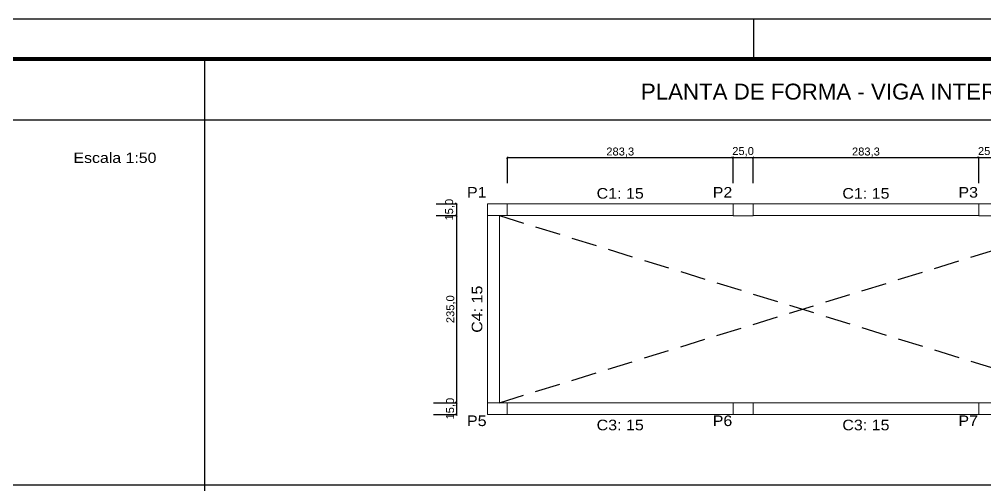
# Model space of a CAD drawing. Header units: centimetres. Extents: x 1386 to 1561, y 365 to 425.
# Drawn here: x 1505.23 to 1529.46, y 412.65 to 424.35 of the extents above; entities that cross this region are included whole.
import ezdxf
from ezdxf.enums import TextEntityAlignment as Align

# ---------------------------------------------------------------- set-up
doc = ezdxf.new("R2010")
doc.units = ezdxf.units.CM
doc.linetypes.add('HIDDEN', pattern=[9.525, 6.35, -3.175])
for name, color, linetype in [('ARQ-FOLHA', 7, 'Continuous'), ('COTA CYPE', 31, 'Continuous'), ('LINHAS GERAIS.', 7, 'Continuous'), ('PDF_Text', 7, 'Continuous')]:
    doc.layers.add(name, color=color, linetype=linetype)
for name, color, linetype, lineweight in [('DT-Textos', 7, 'Continuous', 5), ('MUR_CARAS_HORMIGON', 5, 'Continuous', 9), ('PILAR_BETAO', 2, 'Continuous', 9)]:
    doc.layers.add(name, color=color, linetype=linetype, lineweight=lineweight)
doc.styles.add('PDF Arial', font='arial.ttf')
doc.styles.get("Standard").update_dxf_attribs({"font": 'arial.ttf'})
doc.dimstyles.new('Copy of 1-50', dxfattribs={"dimscale": 0.05, "dimtxt": 4, "dimasz": 0.8, "dimexe": 0.1, "dimexo": 0.2, "dimgap": 0.3, "dimtad": 1, "dimdec": 1, "dimlfac": 50, "dimzin": 1, "dimtxsty": 'Standard', "dimblk": 'OBLIQUE', "dimcen": 10, "dimdle": 0.1, "dimclrd": 7, "dimclre": 8, "dimclrt": 256, "dimadec": 0, "dimazin": 2, "dimtfac": 1, "dimtdec": 1, "dimtmove": 2, "dimatfit": 0, "dimldrblk": 'OBLIQUE', "dimfxl": 0, "dimlwd": -1, "dimlwe": -1, "dimarcsym": 0})

# ---------------------------------------------------------------- blocks, each defined once
blk = doc.blocks.new('FOLHA A1')
at = {"layer": 'ARQ-FOLHA'}
for p, q in [((841, 0), (0, 0)), ((471, -10), (471, 0))]:
    blk.add_line(p, q, dxfattribs=at)
at = {"layer": 'ARQ-FOLHA', "const_width": 1}
blk.add_lwpolyline([(25, -10), (25, -584), (831, -584), (831, -10), (25, -10)], dxfattribs=at)
blk = doc.blocks.new('_OBLIQUE')
at = {"color": 0, "linetype": 'ByBlock'}
blk.add_line((-0.5, -0.5), (0.5, 0.5), dxfattribs=at)
blk = doc.blocks.new('*D163')
at = {"layer": 'COTA CYPE', "color": 7}
blk.add_line((1517.473, 420.871), (1523.149, 420.871), dxfattribs=at)
at = {"layer": 'COTA CYPE', "color": 8}
for p, q in [((1517.478, 420.229), (1517.478, 420.876)), ((1523.144, 420.228), (1523.144, 420.876))]:
    blk.add_line(p, q, dxfattribs=at)
at = {"layer": 'Defpoints', "color": 0}
for p in [(1523.144, 420.871), (1517.478, 420.219), (1523.144, 420.218)]:
    blk.add_point(p, dxfattribs=at)
at = {"layer": 'COTA CYPE', "color": 7, "xscale": 0.04000000000000001, "yscale": 0.04000000000000001, "zscale": 0.04000000000000001, "rotation": 180}
blk.add_blockref('_OBLIQUE', (1517.478, 420.871), dxfattribs=at)
at = {"layer": 'COTA CYPE', "color": 7, "xscale": 0.04000000000000001, "yscale": 0.04000000000000001, "zscale": 0.04000000000000001}
blk.add_blockref('_OBLIQUE', (1523.144, 420.871), dxfattribs=at)
at = {"layer": 'COTA CYPE', "insert": (1520.311, 421.006), "char_height": 0.2, "attachment_point": 5}
blk.add_mtext('283,3', dxfattribs=at)
blk = doc.blocks.new('*D164')
at = {"layer": 'COTA CYPE', "color": 7}
for p, q in [((1523.144, 420.871), (1523.104, 420.871)), ((1523.144, 420.871), (1523.644, 420.871)), ((1523.644, 420.871), (1523.684, 420.871))]:
    blk.add_line(p, q, dxfattribs=at)
at = {"layer": 'COTA CYPE', "color": 8}
for p, q in [((1523.144, 420.228), (1523.144, 420.876)), ((1523.644, 420.228), (1523.644, 420.876))]:
    blk.add_line(p, q, dxfattribs=at)
at = {"layer": 'Defpoints', "color": 0}
for p in [(1523.644, 420.871), (1523.144, 420.218), (1523.644, 420.218)]:
    blk.add_point(p, dxfattribs=at)
at = {"layer": 'COTA CYPE', "color": 7, "xscale": 0.04000000000000001, "yscale": 0.04000000000000001, "zscale": 0.04000000000000001}
blk.add_blockref('_OBLIQUE', (1523.144, 420.871), dxfattribs=at)
at = {"layer": 'COTA CYPE', "color": 7, "xscale": 0.04000000000000001, "yscale": 0.04000000000000001, "zscale": 0.04000000000000001, "rotation": 180}
blk.add_blockref('_OBLIQUE', (1523.644, 420.871), dxfattribs=at)
at = {"layer": 'COTA CYPE', "insert": (1523.394, 421.018), "char_height": 0.2, "attachment_point": 5}
blk.add_mtext('25,0', dxfattribs=at)
blk = doc.blocks.new('*D165')
at = {"layer": 'COTA CYPE', "color": 7}
blk.add_line((1523.639, 420.871), (1529.315, 420.871), dxfattribs=at)
at = {"layer": 'COTA CYPE', "color": 8}
for p, q in [((1523.644, 420.228), (1523.644, 420.876)), ((1529.31, 420.228), (1529.31, 420.876))]:
    blk.add_line(p, q, dxfattribs=at)
at = {"layer": 'Defpoints', "color": 0}
for p in [(1529.31, 420.871), (1523.644, 420.218), (1529.31, 420.218)]:
    blk.add_point(p, dxfattribs=at)
at = {"layer": 'COTA CYPE', "color": 7, "xscale": 0.04000000000000001, "yscale": 0.04000000000000001, "zscale": 0.04000000000000001, "rotation": 180}
blk.add_blockref('_OBLIQUE', (1523.644, 420.871), dxfattribs=at)
at = {"layer": 'COTA CYPE', "color": 7, "xscale": 0.04000000000000001, "yscale": 0.04000000000000001, "zscale": 0.04000000000000001}
blk.add_blockref('_OBLIQUE', (1529.31, 420.871), dxfattribs=at)
at = {"layer": 'COTA CYPE', "insert": (1526.477, 421.006), "char_height": 0.2, "attachment_point": 5}
blk.add_mtext('283,3', dxfattribs=at)
blk = doc.blocks.new('*D166')
at = {"layer": 'COTA CYPE', "color": 7}
for p, q in [((1529.31, 420.871), (1529.27, 420.871)), ((1529.31, 420.871), (1529.81, 420.871)), ((1529.81, 420.871), (1529.85, 420.871))]:
    blk.add_line(p, q, dxfattribs=at)
at = {"layer": 'COTA CYPE', "color": 8}
for p, q in [((1529.31, 420.228), (1529.31, 420.876)), ((1529.81, 420.228), (1529.81, 420.876))]:
    blk.add_line(p, q, dxfattribs=at)
at = {"layer": 'Defpoints', "color": 0}
for p in [(1529.81, 420.871), (1529.31, 420.218), (1529.81, 420.218)]:
    blk.add_point(p, dxfattribs=at)
at = {"layer": 'COTA CYPE', "color": 7, "xscale": 0.04000000000000001, "yscale": 0.04000000000000001, "zscale": 0.04000000000000001}
blk.add_blockref('_OBLIQUE', (1529.31, 420.871), dxfattribs=at)
at = {"layer": 'COTA CYPE', "color": 7, "xscale": 0.04000000000000001, "yscale": 0.04000000000000001, "zscale": 0.04000000000000001, "rotation": 180}
blk.add_blockref('_OBLIQUE', (1529.81, 420.871), dxfattribs=at)
at = {"layer": 'COTA CYPE', "insert": (1529.56, 421.018), "char_height": 0.2, "attachment_point": 5}
blk.add_mtext('25,0', dxfattribs=at)
blk = doc.blocks.new('*D169')
at = {"layer": 'COTA CYPE', "color": 8}
for p, q in [((1515.696, 419.713), (1516.205, 419.713)), ((1515.696, 419.413), (1516.205, 419.413))]:
    blk.add_line(p, q, dxfattribs=at)
at = {"layer": 'COTA CYPE', "color": 7}
blk.add_line((1516.2, 419.718), (1516.2, 419.408), dxfattribs=at)
at = {"layer": 'Defpoints', "color": 0}
for p in [(1515.686, 419.713), (1515.686, 419.413), (1516.2, 419.413)]:
    blk.add_point(p, dxfattribs=at)
at = {"layer": 'COTA CYPE', "color": 7, "xscale": 0.04000000000000001, "yscale": 0.04000000000000001, "zscale": 0.04000000000000001}
for p, rotation in [((1516.2, 419.713), 90), ((1516.2, 419.413), 270)]:
    blk.add_blockref('_OBLIQUE', p, dxfattribs=dict(at, rotation=rotation))
at = {"layer": 'COTA CYPE', "insert": (1516.036, 419.563), "char_height": 0.2, "attachment_point": 5, "rotation": 90}
blk.add_mtext('15,0', dxfattribs=at)
blk = doc.blocks.new('*D170')
at = {"layer": 'COTA CYPE', "color": 8}
for p, q in [((1515.696, 419.413), (1516.205, 419.413)), ((1515.696, 414.714), (1516.205, 414.714))]:
    blk.add_line(p, q, dxfattribs=at)
at = {"layer": 'COTA CYPE', "color": 7}
blk.add_line((1516.2, 419.418), (1516.2, 414.709), dxfattribs=at)
at = {"layer": 'Defpoints', "color": 0}
for p in [(1515.686, 419.413), (1515.686, 414.714), (1516.2, 414.714)]:
    blk.add_point(p, dxfattribs=at)
at = {"layer": 'COTA CYPE', "color": 7, "xscale": 0.04000000000000001, "yscale": 0.04000000000000001, "zscale": 0.04000000000000001}
for p, rotation in [((1516.2, 419.413), 90), ((1516.2, 414.714), 270)]:
    blk.add_blockref('_OBLIQUE', p, dxfattribs=dict(at, rotation=rotation))
at = {"layer": 'COTA CYPE', "insert": (1516.065, 417.063), "char_height": 0.2, "attachment_point": 5, "rotation": 90}
blk.add_mtext('235,0', dxfattribs=at)
blk = doc.blocks.new('*D171')
at = {"layer": 'COTA CYPE', "color": 8}
for p, q in [((1515.628, 414.714), (1516.205, 414.714)), ((1515.628, 414.414), (1516.205, 414.414))]:
    blk.add_line(p, q, dxfattribs=at)
at = {"layer": 'COTA CYPE', "color": 7}
blk.add_line((1516.2, 414.719), (1516.2, 414.409), dxfattribs=at)
at = {"layer": 'Defpoints', "color": 0}
for p in [(1515.618, 414.714), (1515.618, 414.414), (1516.2, 414.414)]:
    blk.add_point(p, dxfattribs=at)
at = {"layer": 'COTA CYPE', "color": 7, "xscale": 0.04000000000000001, "yscale": 0.04000000000000001, "zscale": 0.04000000000000001}
for p, rotation in [((1516.2, 414.714), 90), ((1516.2, 414.414), 270)]:
    blk.add_blockref('_OBLIQUE', p, dxfattribs=dict(at, rotation=rotation))
at = {"layer": 'COTA CYPE', "insert": (1516.059, 414.564), "char_height": 0.2, "attachment_point": 5, "rotation": 90}
blk.add_mtext('15,0', dxfattribs=at)

msp = doc.modelspace()

# ---------------------------------------------------------------- linework, layer by layer
for p, q in [((1509.8863, 412.6533), (1509.8863, 423.2933)), ((1479.067, 421.8176), (1542.167, 421.8176)), ((1501.9057, 412.6533), (1542.167, 412.6533)), ((1509.8863, 399.9102), (1509.8863, 412.6533))]:
    msp.add_line(p, q)
at = {"layer": 'LINHAS GERAIS.', "color": 9, "linetype": 'HIDDEN', "ltscale": 0.1}
for p, q in [((1517.2777, 419.4132), (1532.4857, 414.7137)), ((1517.2777, 414.7132), (1532.4857, 419.4122))]:
    msp.add_line(p, q, dxfattribs=at)
at = {"layer": 'MUR_CARAS_HORMIGON'}
for p, q in [((1517.4777, 419.7132), (1523.3937, 419.7132)), ((1523.3937, 419.7132), (1529.5597, 419.7132)), ((1516.9777, 414.7132), (1516.9777, 419.4132)), ((1517.2777, 414.7132), (1517.2777, 419.4132)), ((1517.4777, 419.4132), (1523.1437, 419.4132)), ((1523.6437, 419.4132), (1529.3097, 419.4132)), ((1517.4777, 414.7132), (1523.3937, 414.7134)), ((1523.3937, 414.7134), (1529.5597, 414.7136)), ((1517.4777, 414.4132), (1523.1437, 414.4134)), ((1523.6437, 414.4134), (1529.3097, 414.4136))]:
    msp.add_line(p, q, dxfattribs=at)
at = {"layer": 'PILAR_BETAO'}
for points in [[(1516.9777, 419.4132), (1517.4777, 419.4132), (1517.4777, 419.7132), (1516.9777, 419.7132), (1516.9777, 419.4132)], [(1523.1437, 419.4127), (1523.6437, 419.4127), (1523.6437, 419.7127), (1523.1437, 419.7127), (1523.1437, 419.4127)], [(1529.3097, 419.4127), (1529.8097, 419.4127), (1529.8097, 419.7127), (1529.3097, 419.7127), (1529.3097, 419.4127)], [(1516.9777, 414.4132), (1517.4777, 414.4132), (1517.4777, 414.7132), (1516.9777, 414.7132), (1516.9777, 414.4132)], [(1523.1437, 414.4132), (1523.6437, 414.4132), (1523.6437, 414.7132), (1523.1437, 414.7132), (1523.1437, 414.4132)], [(1529.3097, 414.4132), (1529.8097, 414.4132), (1529.8097, 414.7132), (1529.3097, 414.7132), (1529.3097, 414.4132)]]:
    msp.add_lwpolyline(points, close=True, dxfattribs=at)

# ---------------------------------------------------------------- block references
at = {"layer": 'ARQ-FOLHA', "xscale": 0.1, "yscale": 0.1, "zscale": 0.1}
msp.add_blockref('FOLHA A1', (1476.567, 424.3468), dxfattribs=at)

# ---------------------------------------------------------------- texts
at = {"layer": 'DT-Textos'}
for s, height, width, p, p2 in [('Escala 1:50', 0.258475, 1.103264, (1506.5907, 420.7372), (1508.6725, 420.7372)), ('P1', 0.26667, 1.079749, (1516.4657, 419.8666), (1516.9577, 419.8666)), ('C1: 15', 0.26667, 1.078727, (1519.7187, 419.8399), (1520.9027, 419.8399)), ('P2', 0.26667, 1.079749, (1522.6317, 419.8661), (1523.1237, 419.8661)), ('C1: 15', 0.26667, 1.078727, (1525.8847, 419.8399), (1527.0687, 419.8399)), ('P3', 0.26667, 1.079749, (1528.7977, 419.8661), (1529.2897, 419.8661)), ('P5', 0.26667, 1.079749, (1516.4657, 414.1266), (1516.9577, 414.1266)), ('P6', 0.26667, 1.079749, (1522.6317, 414.1266), (1523.1237, 414.1266)), ('P7', 0.26667, 1.079749, (1528.7977, 414.1266), (1529.2897, 414.1266))]:
    msp.add_text(s, height=height, dxfattribs=dict(at, width=width)).set_placement(p, p2, align=Align.FIT)
at = {"layer": 'DT-Textos', "width": 1.078727}
for s, rotation, p, p2 in [('C4: 15', 90, (1516.851, 416.4712), (1516.851, 417.6552)), ('C3: 15', 0.00175, (1519.7187, 414.02), (1520.9027, 414.02)), ('C3: 15', 0.00175, (1525.8847, 414.0201), (1527.0687, 414.0202))]:
    msp.add_text(s, height=0.26667, rotation=rotation, dxfattribs=at).set_placement(p, p2, align=Align.FIT)
at = {"layer": 'PDF_Text', "insert": (1520.8296, 422.3245), "char_height": 0.4, "attachment_point": 7, "style": 'PDF Arial'}
msp.add_mtext('PLANTA DE FORMA - VIGA INTERMEDIÁRIA', dxfattribs=at)

# ---------------------------------------------------------------- dimensions: what is measured, and where the dimension line sits
at = {"layer": 'COTA CYPE'}
for base, p1, p2, picture, middle in [((1523.1437, 420.871), (1517.4777, 420.2186), (1523.1437, 420.2181), '*D163', (1520.3107, 421.0062)), ((1523.6437, 420.8705), (1523.1437, 420.2181), (1523.6437, 420.2181), '*D164', (1523.3937, 421.0182)), ((1529.3097, 420.8705), (1523.6437, 420.2181), (1529.3097, 420.2181), '*D165', (1526.4767, 421.0057)), ((1529.8097, 420.8705), (1529.3097, 420.2181), (1529.8097, 420.2181), '*D166', (1529.5597, 421.0182))]:
    dim = msp.add_linear_dim(base=base, p1=p1, p2=p2, dimstyle='Copy of 1-50', dxfattribs=at)
    dim.commit()
    dim.dimension.update_dxf_attribs({"geometry": picture, "text_midpoint": middle})
for base, p1, p2, picture, middle in [((1516.1998, 419.4132), (1515.6856, 419.7132), (1515.6856, 419.4132), '*D169', (1516.0359, 419.5632)), ((1516.1998, 414.4137), (1515.6178, 414.7137), (1515.6178, 414.4137), '*D171', (1516.0585, 414.5637))]:
    dim = msp.add_linear_dim(base=base, p1=p1, p2=p2, angle=90, dimstyle='Copy of 1-50', dxfattribs=at)
    dim.commit()
    dim.dimension.update_dxf_attribs({"geometry": picture, "text_midpoint": middle, "dimtype": 160})
dim = msp.add_linear_dim(base=(1516.1998, 414.7137), p1=(1515.6855, 419.4132), p2=(1515.6855, 414.7137), angle=90, dimstyle='Copy of 1-50', dxfattribs=at)
dim.commit()
dim.dimension.update_dxf_attribs({"geometry": '*D170', "text_midpoint": (1516.0646, 417.0635)})

doc.saveas('drawing.dxf')
